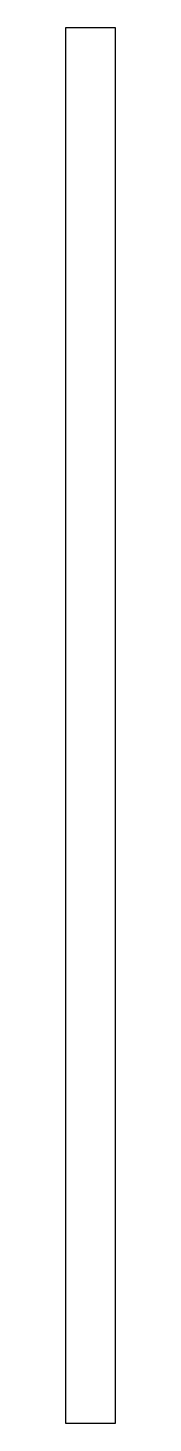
# Model space of a CAD drawing. Header units: millimetres. Extents: x 103 to 177, y -923 to 1138.
import ezdxf

# ---------------------------------------------------------------- set-up
doc = ezdxf.new("R2010")
doc.units = ezdxf.units.MM

msp = doc.modelspace()

# ---------------------------------------------------------------- linework, layer by layer
at = {"color": 7, "linetype": 'Continuous', "lineweight": 25}
for p, q in [((176.7, 1138.45), (102.7, 1138.45)), ((102.7, 1138.45), (102.7, -922.55)), ((176.7, -922.55), (176.7, 1138.45)), ((102.7, -922.55), (176.7, -922.55))]:
    msp.add_line(p, q, dxfattribs=at)

doc.saveas('drawing.dxf')
